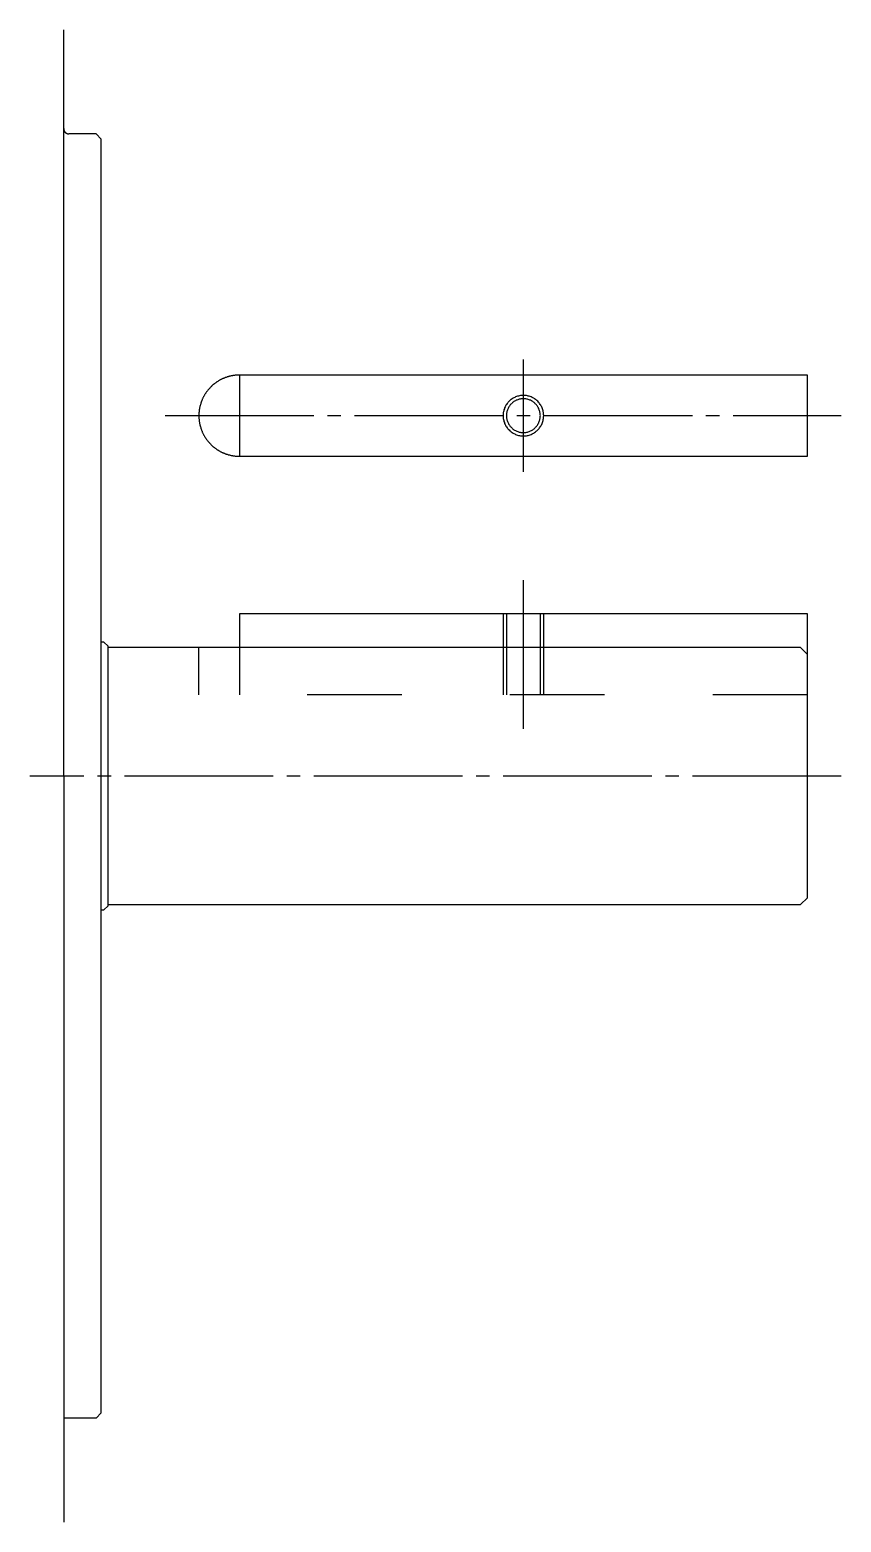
# Model space of a CAD drawing. Extents: x 0 to 632, y 0 to 332.
# Drawn here: x 402.9 to 462.9, y 0 to 110.4 of the extents above; entities that cross this region are included whole.
import ezdxf

# ---------------------------------------------------------------- set-up
doc = ezdxf.new("R2010")
doc.units = 0
doc.linetypes.add('DASH_CENTER', pattern=[14, 11, -1, 1, -1])
doc.linetypes.add('DASHED', pattern=[15, 7, -8])
doc.layers.get('0').update_dxf_attribs({"linetype": 'CONTINUOUS'})

msp = doc.modelspace()

# ---------------------------------------------------------------- linework, layer by layer
at = {"color": 7, "linetype": 'CONTINUOUS'}
for p, q in [((405.39, 79.3), (405.39, 110.38)), ((407.79, 102.69), (405.77, 102.69)), ((408.17, 102.31), (407.79, 102.69)), ((405.39, 55.19), (405.39, 102.54)), ((408.17, 64.69), (408.17, 102.31)), ((460.39, 84.85), (418.39, 84.85)), ((460.39, 78.85), (460.39, 84.85)), ((418.39, 78.85), (460.39, 78.85)), ((437.89, 67.19), (418.39, 67.19)), ((418.39, 67.19), (418.39, 64.69)), ((438.14, 67.19), (437.89, 67.19)), ((460.39, 67.19), (438.14, 67.19)), ((440.89, 67.19), (440.64, 67.19)), ((460.39, 64.19), (460.39, 67.19)), ((408.37, 65.09), (408.17, 65.09)), ((408.17, 55.19), (408.17, 64.69)), ((408.37, 65.09), (408.67, 64.79)), ((408.67, 45.59), (408.67, 64.79)), ((415.39, 64.69), (408.67, 64.69)), ((418.39, 64.69), (415.39, 64.69)), ((459.89, 64.69), (418.39, 64.69)), ((459.89, 64.69), (460.39, 64.19)), ((460.39, 46.19), (460.39, 64.19)), ((405.39, 55.19), (405.39, 0)), ((408.17, 45.69), (408.17, 55.19)), ((408.17, 8.08), (408.17, 45.69)), ((408.17, 45.29), (408.37, 45.29)), ((408.37, 45.29), (408.67, 45.59)), ((408.67, 45.69), (459.89, 45.69)), ((459.89, 45.69), (460.39, 46.19)), ((407.79, 7.69), (408.17, 8.08)), ((407.79, 7.69), (405.39, 7.69))]:
    msp.add_line(p, q, dxfattribs=at)
at = {"color": 1, "linetype": 'DASH_CENTER'}
for p, q in [((439.39, 77.7), (439.39, 86)), ((418.39, 84.85), (418.39, 78.85)), ((412.89, 81.85), (462.89, 81.85)), ((439.39, 58.69), (439.39, 69.69)), ((462.89, 55.19), (402.89, 55.19))]:
    msp.add_line(p, q, dxfattribs=at)
at = {"color": 2, "linetype": 'DASHED'}
for p, q in [((437.89, 67.19), (437.89, 61.19)), ((440.89, 61.19), (440.89, 67.19)), ((415.39, 61.19), (415.39, 64.69)), ((460.39, 61.19), (415.39, 61.19))]:
    msp.add_line(p, q, dxfattribs=at)
at = {"color": 7, "linetype": 'DASHED'}
for p, q in [((438.14, 67.19), (438.14, 61.19)), ((440.64, 61.19), (440.64, 67.19)), ((418.39, 64.69), (418.39, 61.19))]:
    msp.add_line(p, q, dxfattribs=at)
at = {"color": 7, "linetype": 'CONTINUOUS'}
for points in [[(405.39, 103.08, 0), (405.39, 103.07, 0), (405.39, 103.07, 0), (405.39, 103.06, 0), (405.39, 103.06, 0), (405.39, 103.05, 0), (405.39, 103.05, 0), (405.39, 103.04, 0), (405.39, 103.04, 0), (405.39, 103.03, 0), (405.39, 103.03, 0), (405.39, 103.03, 0), (405.39, 103.02, 0), (405.39, 103.02, 0), (405.39, 103.01, 0), (405.39, 103.01, 0), (405.39, 103, 0), (405.39, 103, 0), (405.4, 102.99, 0), (405.4, 102.99, 0), (405.4, 102.98, 0), (405.4, 102.98, 0), (405.4, 102.97, 0), (405.4, 102.97, 0), (405.4, 102.97, 0), (405.4, 102.96, 0), (405.41, 102.96, 0), (405.41, 102.95, 0), (405.41, 102.95, 0), (405.41, 102.94, 0), (405.41, 102.94, 0), (405.41, 102.93, 0), (405.42, 102.93, 0), (405.42, 102.92, 0), (405.42, 102.92, 0), (405.42, 102.92, 0), (405.42, 102.91, 0), (405.43, 102.91, 0), (405.43, 102.9, 0), (405.43, 102.9, 0), (405.43, 102.9, 0), (405.43, 102.89, 0), (405.44, 102.89, 0), (405.44, 102.88, 0), (405.44, 102.88, 0), (405.44, 102.88, 0), (405.45, 102.87, 0), (405.45, 102.87, 0), (405.45, 102.86, 0), (405.45, 102.86, 0), (405.46, 102.86, 0), (405.46, 102.85, 0), (405.46, 102.85, 0), (405.46, 102.84, 0), (405.47, 102.84, 0), (405.47, 102.84, 0), (405.47, 102.83, 0), (405.48, 102.83, 0), (405.48, 102.83, 0), (405.48, 102.82, 0), (405.49, 102.82, 0), (405.49, 102.81, 0), (405.49, 102.81, 0), (405.5, 102.81, 0), (405.5, 102.81, 0), (405.5, 102.8, 0), (405.51, 102.8, 0), (405.51, 102.8, 0), (405.51, 102.79, 0), (405.52, 102.79, 0), (405.52, 102.79, 0), (405.52, 102.78, 0), (405.53, 102.78, 0), (405.53, 102.78, 0), (405.54, 102.77, 0), (405.54, 102.77, 0), (405.54, 102.77, 0), (405.55, 102.77, 0), (405.55, 102.76, 0), (405.55, 102.76, 0), (405.56, 102.76, 0), (405.56, 102.75, 0), (405.57, 102.75, 0), (405.57, 102.75, 0), (405.57, 102.75, 0), (405.58, 102.75, 0), (405.58, 102.74, 0), (405.59, 102.74, 0), (405.59, 102.74, 0), (405.59, 102.73, 0), (405.6, 102.73, 0), (405.6, 102.73, 0), (405.61, 102.73, 0), (405.61, 102.73, 0), (405.62, 102.72, 0), (405.62, 102.72, 0), (405.62, 102.72, 0), (405.63, 102.72, 0), (405.63, 102.72, 0), (405.64, 102.72, 0), (405.64, 102.72, 0), (405.65, 102.71, 0), (405.65, 102.71, 0), (405.65, 102.71, 0), (405.66, 102.71, 0), (405.66, 102.71, 0), (405.67, 102.71, 0), (405.67, 102.7, 0), (405.68, 102.7, 0), (405.68, 102.7, 0), (405.69, 102.7, 0), (405.69, 102.7, 0), (405.7, 102.7, 0), (405.7, 102.7, 0), (405.71, 102.7, 0), (405.71, 102.7, 0), (405.71, 102.7, 0), (405.72, 102.7, 0), (405.72, 102.69, 0), (405.73, 102.69, 0), (405.73, 102.69, 0), (405.74, 102.69, 0), (405.74, 102.69, 0), (405.75, 102.69, 0), (405.75, 102.69, 0), (405.76, 102.69, 0), (405.76, 102.69, 0), (405.77, 102.69, 0), (405.77, 102.69, 0)], [(418.39, 84.85, 0), (418.35, 84.85, 0), (418.31, 84.84, 0), (418.28, 84.84, 0), (418.24, 84.84, 0), (418.2, 84.84, 0), (418.17, 84.84, 0), (418.13, 84.83, 0), (418.09, 84.83, 0), (418.06, 84.83, 0), (418.02, 84.82, 0), (417.98, 84.82, 0), (417.95, 84.81, 0), (417.91, 84.81, 0), (417.87, 84.8, 0), (417.84, 84.8, 0), (417.8, 84.79, 0), (417.77, 84.78, 0), (417.73, 84.77, 0), (417.69, 84.76, 0), (417.66, 84.76, 0), (417.62, 84.75, 0), (417.59, 84.74, 0), (417.55, 84.73, 0), (417.52, 84.72, 0), (417.48, 84.71, 0), (417.45, 84.69, 0), (417.41, 84.68, 0), (417.38, 84.67, 0), (417.34, 84.66, 0), (417.31, 84.64, 0), (417.27, 84.63, 0), (417.24, 84.62, 0), (417.2, 84.6, 0), (417.17, 84.59, 0), (417.14, 84.57, 0), (417.1, 84.56, 0), (417.07, 84.54, 0), (417.04, 84.53, 0), (417, 84.51, 0), (416.97, 84.49, 0), (416.94, 84.47, 0), (416.91, 84.46, 0), (416.88, 84.44, 0), (416.85, 84.42, 0), (416.81, 84.4, 0), (416.78, 84.38, 0), (416.75, 84.36, 0), (416.72, 84.34, 0), (416.69, 84.32, 0), (416.66, 84.3, 0), (416.63, 84.28, 0), (416.6, 84.26, 0), (416.57, 84.23, 0), (416.54, 84.21, 0), (416.51, 84.19, 0), (416.48, 84.16, 0), (416.45, 84.14, 0), (416.43, 84.12, 0), (416.4, 84.09, 0), (416.37, 84.07, 0), (416.35, 84.04, 0), (416.32, 84.02, 0), (416.29, 83.99, 0), (416.27, 83.97, 0), (416.24, 83.94, 0), (416.21, 83.91, 0), (416.19, 83.89, 0), (416.16, 83.86, 0), (416.14, 83.83, 0), (416.12, 83.81, 0), (416.09, 83.78, 0), (416.07, 83.75, 0), (416.05, 83.72, 0), (416.02, 83.69, 0), (416, 83.66, 0), (415.98, 83.63, 0), (415.96, 83.6, 0), (415.93, 83.57, 0), (415.91, 83.54, 0), (415.89, 83.51, 0), (415.87, 83.48, 0), (415.85, 83.45, 0), (415.83, 83.42, 0), (415.81, 83.39, 0), (415.8, 83.36, 0), (415.78, 83.32, 0), (415.76, 83.29, 0), (415.74, 83.26, 0), (415.72, 83.23, 0), (415.71, 83.19, 0), (415.69, 83.16, 0), (415.68, 83.13, 0), (415.66, 83.1, 0), (415.64, 83.06, 0), (415.63, 83.03, 0), (415.62, 82.99, 0), (415.6, 82.96, 0), (415.59, 82.93, 0), (415.57, 82.89, 0), (415.56, 82.86, 0), (415.55, 82.82, 0), (415.54, 82.79, 0), (415.53, 82.75, 0), (415.52, 82.72, 0), (415.51, 82.68, 0), (415.5, 82.65, 0), (415.49, 82.61, 0), (415.48, 82.57, 0), (415.47, 82.54, 0), (415.46, 82.5, 0), (415.45, 82.47, 0), (415.44, 82.43, 0), (415.44, 82.39, 0), (415.43, 82.36, 0), (415.43, 82.32, 0), (415.42, 82.29, 0), (415.41, 82.25, 0), (415.41, 82.21, 0), (415.4, 82.18, 0), (415.4, 82.14, 0), (415.4, 82.1, 0), (415.39, 82.07, 0), (415.39, 82.03, 0), (415.39, 81.99, 0), (415.39, 81.96, 0), (415.39, 81.92, 0), (415.39, 81.88, 0), (415.39, 81.85, 0)], [(440.64, 81.85, 0), (440.63, 81.91, 0), (440.63, 81.97, 0), (440.62, 82.03, 0), (440.61, 82.09, 0), (440.6, 82.15, 0), (440.58, 82.21, 0), (440.56, 82.27, 0), (440.54, 82.32, 0), (440.52, 82.38, 0), (440.49, 82.44, 0), (440.46, 82.49, 0), (440.43, 82.54, 0), (440.39, 82.59, 0), (440.35, 82.64, 0), (440.31, 82.69, 0), (440.27, 82.73, 0), (440.23, 82.77, 0), (440.18, 82.81, 0), (440.13, 82.85, 0), (440.08, 82.89, 0), (440.03, 82.92, 0), (439.98, 82.95, 0), (439.92, 82.98, 0), (439.87, 83, 0), (439.81, 83.02, 0), (439.75, 83.04, 0), (439.69, 83.06, 0), (439.63, 83.07, 0), (439.57, 83.08, 0), (439.51, 83.09, 0), (439.45, 83.09, 0), (439.39, 83.1, 0), (439.33, 83.09, 0), (439.26, 83.09, 0), (439.2, 83.08, 0), (439.14, 83.07, 0), (439.08, 83.06, 0), (439.02, 83.04, 0), (438.97, 83.02, 0), (438.91, 83, 0), (438.85, 82.98, 0), (438.8, 82.95, 0), (438.74, 82.92, 0), (438.69, 82.89, 0), (438.64, 82.85, 0), (438.59, 82.81, 0), (438.55, 82.77, 0), (438.5, 82.73, 0), (438.46, 82.69, 0), (438.42, 82.64, 0), (438.38, 82.59, 0), (438.35, 82.54, 0), (438.31, 82.49, 0), (438.29, 82.44, 0), (438.26, 82.38, 0), (438.23, 82.32, 0), (438.21, 82.27, 0), (438.19, 82.21, 0), (438.17, 82.15, 0), (438.16, 82.09, 0), (438.15, 82.03, 0), (438.14, 81.97, 0), (438.14, 81.91, 0), (438.14, 81.85, 0), (438.14, 81.78, 0), (438.14, 81.72, 0), (438.15, 81.66, 0), (438.16, 81.6, 0), (438.17, 81.54, 0), (438.19, 81.48, 0), (438.21, 81.42, 0), (438.23, 81.37, 0), (438.26, 81.31, 0), (438.29, 81.26, 0), (438.31, 81.2, 0), (438.35, 81.15, 0), (438.38, 81.1, 0), (438.42, 81.05, 0), (438.46, 81.01, 0), (438.5, 80.96, 0), (438.55, 80.92, 0), (438.59, 80.88, 0), (438.64, 80.84, 0), (438.69, 80.81, 0), (438.74, 80.77, 0), (438.8, 80.74, 0), (438.85, 80.72, 0), (438.91, 80.69, 0), (438.97, 80.67, 0), (439.02, 80.65, 0), (439.08, 80.63, 0), (439.14, 80.62, 0), (439.2, 80.61, 0), (439.26, 80.6, 0), (439.33, 80.6, 0), (439.39, 80.6, 0), (439.45, 80.6, 0), (439.51, 80.6, 0), (439.57, 80.61, 0), (439.63, 80.62, 0), (439.69, 80.63, 0), (439.75, 80.65, 0), (439.81, 80.67, 0), (439.87, 80.69, 0), (439.92, 80.72, 0), (439.98, 80.74, 0), (440.03, 80.77, 0), (440.08, 80.81, 0), (440.13, 80.84, 0), (440.18, 80.88, 0), (440.23, 80.92, 0), (440.27, 80.96, 0), (440.31, 81.01, 0), (440.35, 81.05, 0), (440.39, 81.1, 0), (440.43, 81.15, 0), (440.46, 81.2, 0), (440.49, 81.26, 0), (440.52, 81.31, 0), (440.54, 81.37, 0), (440.56, 81.42, 0), (440.58, 81.48, 0), (440.6, 81.54, 0), (440.61, 81.6, 0), (440.62, 81.66, 0), (440.63, 81.72, 0), (440.63, 81.78, 0), (440.64, 81.85, 0)], [(415.39, 81.85, 0), (415.39, 81.81, 0), (415.39, 81.77, 0), (415.39, 81.74, 0), (415.39, 81.7, 0), (415.39, 81.66, 0), (415.39, 81.63, 0), (415.4, 81.59, 0), (415.4, 81.55, 0), (415.4, 81.52, 0), (415.41, 81.48, 0), (415.41, 81.44, 0), (415.42, 81.41, 0), (415.43, 81.37, 0), (415.43, 81.33, 0), (415.44, 81.3, 0), (415.44, 81.26, 0), (415.45, 81.22, 0), (415.46, 81.19, 0), (415.47, 81.15, 0), (415.48, 81.12, 0), (415.49, 81.08, 0), (415.5, 81.05, 0), (415.51, 81.01, 0), (415.52, 80.97, 0), (415.53, 80.94, 0), (415.54, 80.9, 0), (415.55, 80.87, 0), (415.56, 80.84, 0), (415.57, 80.8, 0), (415.59, 80.77, 0), (415.6, 80.73, 0), (415.62, 80.7, 0), (415.63, 80.66, 0), (415.64, 80.63, 0), (415.66, 80.6, 0), (415.68, 80.56, 0), (415.69, 80.53, 0), (415.71, 80.5, 0), (415.72, 80.46, 0), (415.74, 80.43, 0), (415.76, 80.4, 0), (415.78, 80.37, 0), (415.8, 80.34, 0), (415.81, 80.3, 0), (415.83, 80.27, 0), (415.85, 80.24, 0), (415.87, 80.21, 0), (415.89, 80.18, 0), (415.91, 80.15, 0), (415.93, 80.12, 0), (415.96, 80.09, 0), (415.98, 80.06, 0), (416, 80.03, 0), (416.02, 80, 0), (416.05, 79.97, 0), (416.07, 79.94, 0), (416.09, 79.91, 0), (416.12, 79.89, 0), (416.14, 79.86, 0), (416.16, 79.83, 0), (416.19, 79.8, 0), (416.21, 79.78, 0), (416.24, 79.75, 0), (416.27, 79.72, 0), (416.29, 79.7, 0), (416.32, 79.67, 0), (416.35, 79.65, 0), (416.37, 79.62, 0), (416.4, 79.6, 0), (416.43, 79.57, 0), (416.45, 79.55, 0), (416.48, 79.53, 0), (416.51, 79.5, 0), (416.54, 79.48, 0), (416.57, 79.46, 0), (416.6, 79.44, 0), (416.63, 79.41, 0), (416.66, 79.39, 0), (416.69, 79.37, 0), (416.72, 79.35, 0), (416.75, 79.33, 0), (416.78, 79.31, 0), (416.81, 79.29, 0), (416.85, 79.27, 0), (416.88, 79.25, 0), (416.91, 79.24, 0), (416.94, 79.22, 0), (416.97, 79.2, 0), (417, 79.18, 0), (417.04, 79.17, 0), (417.07, 79.15, 0), (417.1, 79.13, 0), (417.14, 79.12, 0), (417.17, 79.1, 0), (417.2, 79.09, 0), (417.24, 79.07, 0), (417.27, 79.06, 0), (417.31, 79.05, 0), (417.34, 79.03, 0), (417.38, 79.02, 0), (417.41, 79.01, 0), (417.45, 79, 0), (417.48, 78.99, 0), (417.52, 78.97, 0), (417.55, 78.96, 0), (417.59, 78.95, 0), (417.62, 78.94, 0), (417.66, 78.94, 0), (417.69, 78.93, 0), (417.73, 78.92, 0), (417.77, 78.91, 0), (417.8, 78.9, 0), (417.84, 78.9, 0), (417.87, 78.89, 0), (417.91, 78.88, 0), (417.95, 78.88, 0), (417.98, 78.87, 0), (418.02, 78.87, 0), (418.06, 78.86, 0), (418.09, 78.86, 0), (418.13, 78.86, 0), (418.17, 78.85, 0), (418.2, 78.85, 0), (418.24, 78.85, 0), (418.28, 78.85, 0), (418.31, 78.85, 0), (418.35, 78.85, 0), (418.39, 78.85, 0)]]:
    msp.add_polyline3d(points, dxfattribs=at)
at = {"color": 2, "linetype": 'CONTINUOUS'}
msp.add_polyline3d([(440.89, 81.85, 0), (440.88, 81.92, 0), (440.88, 81.99, 0), (440.87, 82.07, 0), (440.86, 82.14, 0), (440.84, 82.21, 0), (440.82, 82.28, 0), (440.8, 82.35, 0), (440.77, 82.42, 0), (440.74, 82.49, 0), (440.71, 82.55, 0), (440.67, 82.62, 0), (440.63, 82.68, 0), (440.59, 82.74, 0), (440.55, 82.8, 0), (440.5, 82.85, 0), (440.45, 82.91, 0), (440.39, 82.96, 0), (440.34, 83.01, 0), (440.28, 83.05, 0), (440.22, 83.09, 0), (440.16, 83.13, 0), (440.09, 83.17, 0), (440.03, 83.2, 0), (439.96, 83.23, 0), (439.89, 83.26, 0), (439.82, 83.28, 0), (439.75, 83.3, 0), (439.68, 83.32, 0), (439.61, 83.33, 0), (439.53, 83.34, 0), (439.46, 83.34, 0), (439.39, 83.35, 0), (439.31, 83.34, 0), (439.24, 83.34, 0), (439.17, 83.33, 0), (439.09, 83.32, 0), (439.02, 83.3, 0), (438.95, 83.28, 0), (438.88, 83.26, 0), (438.81, 83.23, 0), (438.75, 83.2, 0), (438.68, 83.17, 0), (438.62, 83.13, 0), (438.55, 83.09, 0), (438.49, 83.05, 0), (438.44, 83.01, 0), (438.38, 82.96, 0), (438.33, 82.91, 0), (438.27, 82.85, 0), (438.23, 82.8, 0), (438.18, 82.74, 0), (438.14, 82.68, 0), (438.1, 82.62, 0), (438.06, 82.55, 0), (438.03, 82.49, 0), (438, 82.42, 0), (437.98, 82.35, 0), (437.95, 82.28, 0), (437.93, 82.21, 0), (437.92, 82.14, 0), (437.9, 82.07, 0), (437.89, 81.99, 0), (437.89, 81.92, 0), (437.89, 81.85, 0), (437.89, 81.77, 0), (437.89, 81.7, 0), (437.9, 81.63, 0), (437.92, 81.55, 0), (437.93, 81.48, 0), (437.95, 81.41, 0), (437.98, 81.34, 0), (438, 81.27, 0), (438.03, 81.2, 0), (438.06, 81.14, 0), (438.1, 81.07, 0), (438.14, 81.01, 0), (438.18, 80.95, 0), (438.23, 80.89, 0), (438.27, 80.84, 0), (438.33, 80.79, 0), (438.38, 80.73, 0), (438.44, 80.69, 0), (438.49, 80.64, 0), (438.55, 80.6, 0), (438.62, 80.56, 0), (438.68, 80.52, 0), (438.75, 80.49, 0), (438.81, 80.46, 0), (438.88, 80.43, 0), (438.95, 80.41, 0), (439.02, 80.39, 0), (439.09, 80.37, 0), (439.17, 80.36, 0), (439.24, 80.35, 0), (439.31, 80.35, 0), (439.39, 80.35, 0), (439.46, 80.35, 0), (439.53, 80.35, 0), (439.61, 80.36, 0), (439.68, 80.37, 0), (439.75, 80.39, 0), (439.82, 80.41, 0), (439.89, 80.43, 0), (439.96, 80.46, 0), (440.03, 80.49, 0), (440.09, 80.52, 0), (440.16, 80.56, 0), (440.22, 80.6, 0), (440.28, 80.64, 0), (440.34, 80.69, 0), (440.39, 80.73, 0), (440.45, 80.79, 0), (440.5, 80.84, 0), (440.55, 80.89, 0), (440.59, 80.95, 0), (440.63, 81.01, 0), (440.67, 81.07, 0), (440.71, 81.14, 0), (440.74, 81.2, 0), (440.77, 81.27, 0), (440.8, 81.34, 0), (440.82, 81.41, 0), (440.84, 81.48, 0), (440.86, 81.55, 0), (440.87, 81.63, 0), (440.88, 81.7, 0), (440.88, 81.77, 0), (440.89, 81.85, 0)], dxfattribs=at)

doc.saveas('drawing.dxf')
